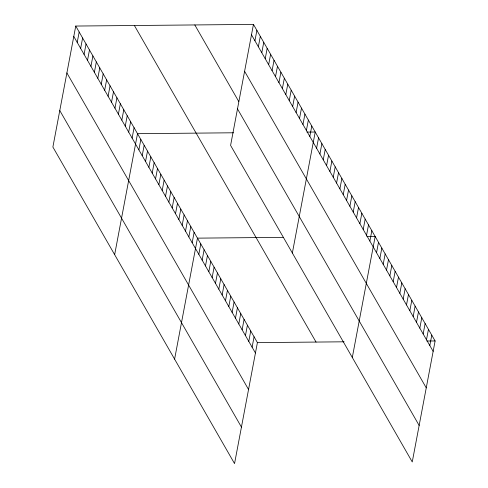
<?xml version="1.0" encoding="UTF-8"?>
<svg xmlns="http://www.w3.org/2000/svg" width="488" height="488" viewBox="0 0 488 488"><rect width="100%" height="100%" fill="white"/><g stroke="black" fill="none" stroke-linecap="round" stroke-linejoin="round"><path stroke-width="0.73" d="M75.75 26.047L52.887 147.041L234.545 463.6L257.408 342.606L75.75 26.047L253.455 24.4L435.113 340.96L412.25 461.953L230.592 145.393L253.455 24.4M77.214 42.419L79.178 32.025M80.648 48.397L82.612 38.003M84.076 54.382L86.041 43.987M87.511 60.359L89.475 49.965M90.939 66.337L92.903 55.943M94.373 72.316L96.337 61.921M97.801 78.3L99.766 67.905M101.236 84.278L103.2 73.883M104.664 90.256L106.628 79.861M108.098 96.234L110.062 85.839M111.526 102.218L113.491 91.823M114.961 108.196L116.925 97.801M118.389 114.174L120.353 103.779M121.823 120.152L123.787 109.757M125.251 126.136L127.216 115.741M128.686 132.114L130.65 121.719M132.114 138.092L134.078 127.697M114.649 254.669L137.512 133.675L233.557 132.785M138.879 149.877L140.843 139.483M142.209 155.678L144.173 145.284M145.54 161.485L147.504 151.091M148.87 167.286L150.835 156.892M152.201 173.094L154.165 162.693M155.532 178.895L157.496 168.5M158.862 184.696L160.826 174.301M162.193 190.503L164.157 180.109M165.524 196.304L167.488 185.91M168.854 202.111L170.818 191.717M172.185 207.912L174.149 197.518M175.515 213.714L177.48 203.319M178.846 219.521L180.81 209.126M182.17 225.322L184.135 214.927M185.501 231.129L187.465 220.735M188.832 236.93L190.796 226.536M192.162 242.737L194.126 232.337M174.6 359.137L197.457 238.144L283.436 237.345M198.823 254.339L200.788 243.945M202.154 260.147L204.118 249.752M205.485 265.948L207.449 255.553M208.815 271.755L210.779 261.361M254.925 40.772L256.889 30.378M212.146 277.556L214.11 267.162M258.353 46.757L260.317 36.356M215.476 283.357L217.441 272.963M261.788 52.734L263.752 42.34M218.807 289.164L220.771 278.77M265.216 58.712L267.18 48.318M222.138 294.966L224.102 284.571M268.65 64.691L270.614 54.296M225.468 300.773L227.432 290.378M272.078 70.675L274.043 60.274M228.799 306.574L230.763 296.179M275.513 76.653L277.477 66.258M232.129 312.381L234.094 301.981M278.941 82.631L280.905 72.236M235.46 318.182L237.424 307.788M282.375 88.609L284.339 78.214M238.791 323.983L240.755 313.589M285.803 94.593L287.767 84.192M242.121 329.79L244.085 319.396M289.238 100.571L291.202 90.176M245.452 335.591L247.416 325.197M292.666 106.549L294.63 96.154M248.782 341.399L250.747 331.004M296.1 112.527L298.064 102.132M252.113 347.2L254.077 336.805M299.528 118.511L301.493 108.11M302.963 124.489L304.927 114.094M306.391 130.467L308.355 120.072M309.825 136.445L311.789 126.05M292.355 253.022L315.217 132.028L306.946 132.108M316.584 148.23L318.548 137.836M319.915 154.031L321.879 143.637M323.245 159.838L325.209 149.444M326.576 165.639L328.54 155.245M329.906 171.447L331.87 161.052M333.237 177.248L335.201 166.853M336.567 183.049L338.532 172.654M339.898 188.856L341.862 178.462M343.229 194.657L345.193 184.263M346.559 200.464L348.524 190.07M349.89 206.265L351.854 195.871M353.22 212.073L355.185 201.672M356.551 217.874L358.515 207.479M359.882 223.675L361.846 213.28M363.212 229.482L365.176 219.088M366.543 235.283L368.507 224.889M369.873 241.09L371.838 230.696M352.305 357.49L375.168 236.497L366.897 236.576M376.535 252.692L378.499 242.298M379.865 258.5L381.829 248.105M383.196 264.301L385.154 253.906M386.52 270.108L388.485 259.714M389.851 275.909L391.815 265.515M393.182 281.716L395.146 271.316M396.512 287.517L398.476 277.123M399.843 293.319L401.807 282.924M403.173 299.126L405.138 288.731M406.504 304.927L408.468 294.532M409.835 310.734L411.799 300.34M413.165 316.535L415.129 306.141M416.496 322.336L418.46 311.942M419.826 328.143L421.791 317.749M423.157 333.945L425.121 323.55M426.488 339.752L428.452 329.357M429.818 345.553L431.782 335.158M257.408 342.606L344.101 341.807M426.841 341.039L435.113 340.96M251.491 34.794L433.149 351.36M244.598 71.291L426.25 387.856M194.81 24.943L238.736 101.48M237.491 108.897L419.149 425.457M134.389 25.504L316.047 342.064M73.786 36.441L255.444 353.001M66.886 72.938L248.544 389.503M59.786 110.538L241.438 427.104"/></g></svg>
